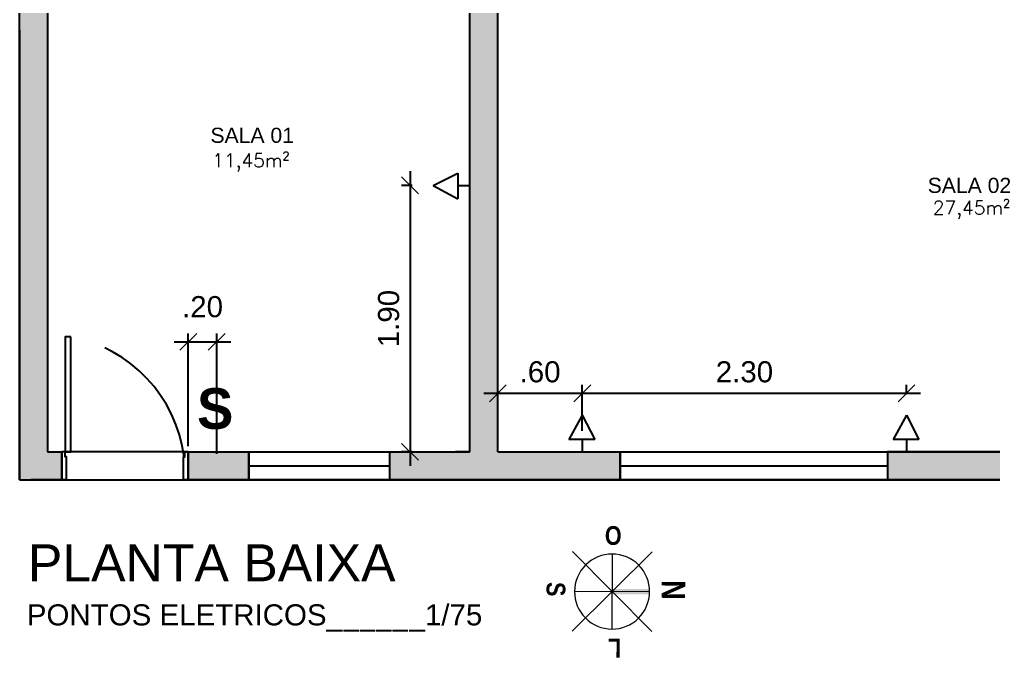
# Model space of a CAD drawing. Header units: metres. Extents: x 1186 to 11427, y -5173 to 11421.
# Drawn here: x 1259.74 to 1266.66, y 1456.82 to 1461.36 of the extents above; entities that cross this region are included whole.
import ezdxf

# ---------------------------------------------------------------- set-up
doc = ezdxf.new("R2010")
doc.units = ezdxf.units.M
doc.header["$LTSCALE"] = 8
doc.linetypes.add('HIDDEN2', pattern=[0.1875, 0.125, -0.0625])
doc.layers.get('0').update_dxf_attribs({"lineweight": 5})
for name, color, linetype in [('ARQ-ELEV6', 1, 'Continuous'), ('ARQ-PAR', 5, 'Continuous'), ('ARQ-POR', 7, 'Continuous'), ('ARQ-TEXTO-AMBIENTES-100', 2, 'Continuous'), ('KIRYA - TEXTO', 7, 'Continuous'), ('VN_PONTOS ELÉTRICOS', 10, 'Continuous')]:
    doc.layers.add(name, color=color, linetype=linetype)
for name, color, linetype, lineweight in [('ARQ-TEXTO-EQUIPO-50', 7, 'Continuous', 5), ('KIRYA - COTAS', 7, 'Continuous', 5), ('KIRYA - SÍMBOLO', 7, 'Continuous', 5)]:
    doc.layers.add(name, color=color, linetype=linetype, lineweight=lineweight)
doc.styles.add('EA_140_1-75', font='swissl.ttf', dxfattribs={"height": 0.263})
doc.styles.add('EA_60_1-100', font='swissl.ttf', dxfattribs={"height": 0.15})
doc.styles.add('EA_80_1-75', font='swissl.ttf', dxfattribs={"height": 0.15})
doc.styles.add('GA RO 1_50', font='romans.shx', dxfattribs={"height": 0.09})
doc.styles.add('REGUA80', font='cityb___.ttf', dxfattribs={"width": 1.4})
doc.styles.get("Standard").update_dxf_attribs({"font": 'arial.ttf'})
doc.styles.add('TECHNIC_BOLD', font='techb___.ttf')
doc.dimstyles.new('1-100', dxfattribs={"dimtxt": 0.15, "dimasz": 0.12, "dimexe": 0.06, "dimexo": 0.15, "dimgap": 0.075, "dimtad": 1, "dimzin": 4, "dimdsep": 46, "dimtxsty": 'EA_60_1-100', "dimblk1": 'OBLIQUE', "dimblk2": 'OBLIQUE', "dimsah": 1, "dimcen": 0.09, "dimdle": 0.1, "dimclrd": 144, "dimclre": 144, "dimclrt": 256, "dimadec": 0, "dimazin": 0, "dimtfac": 1, "dimtofl": 0, "dimtmove": 2, "dimatfit": 3, "dimldrblk": 'OBLIQUE', "dimfxl": 1, "dimtolj": 1, "dimtzin": 0, "dimarcsym": 0})

# ---------------------------------------------------------------- blocks, each defined once
blk = doc.blocks.new('_OBLIQUE')
at = {"color": 0, "linetype": 'ByBlock'}
blk.add_line((-0.5, -0.5), (0.5, 0.5), dxfattribs=at)
blk = doc.blocks.new('*D583')
at = {"layer": 'Defpoints', "color": 0, "transparency": 16777216}
for p in [(1263.7378, 1458.6975), (1263.1374, 1458.2816), (1263.7378, 1458.2816)]:
    blk.add_point(p, dxfattribs=at)
at = {"layer": 'KIRYA - COTAS', "color": 144, "lineweight": -2, "transparency": 16777216}
for p, q in [((1263.1374, 1458.4316), (1263.1374, 1458.7575)), ((1263.7378, 1458.4316), (1263.7378, 1458.7575)), ((1263.0374, 1458.6975), (1263.8378, 1458.6975))]:
    blk.add_line(p, q, dxfattribs=at)
at = {"layer": 'KIRYA - COTAS', "color": 144, "lineweight": -2, "transparency": 16777216, "xscale": 0.12, "yscale": 0.12, "zscale": 0.12, "rotation": 180}
blk.add_blockref('_OBLIQUE', (1263.1374, 1458.6975), dxfattribs=at)
at = {"layer": 'KIRYA - COTAS', "color": 144, "lineweight": -2, "transparency": 16777216, "xscale": 0.12, "yscale": 0.12, "zscale": 0.12}
blk.add_blockref('_OBLIQUE', (1263.7378, 1458.6975), dxfattribs=at)
at = {"layer": 'KIRYA - COTAS', "transparency": 16777216, "insert": (1263.4376, 1458.8496), "char_height": 0.15, "attachment_point": 5, "style": 'EA_60_1-100'}
blk.add_mtext('\\A1;.60', dxfattribs=at)
blk = doc.blocks.new('*D585')
at = {"layer": 'Defpoints', "color": 0, "transparency": 16777216}
for p in [(1266.0422, 1458.6975), (1266.0422, 1458.5418), (1263.7378, 1458.2816)]:
    blk.add_point(p, dxfattribs=at)
at = {"layer": 'KIRYA - COTAS', "color": 144, "lineweight": -2, "transparency": 16777216}
for p, q in [((1263.7378, 1458.4316), (1263.7378, 1458.7575)), ((1266.0422, 1458.6918), (1266.0422, 1458.7575)), ((1263.6378, 1458.6975), (1266.1422, 1458.6975))]:
    blk.add_line(p, q, dxfattribs=at)
at = {"layer": 'KIRYA - COTAS', "color": 144, "lineweight": -2, "transparency": 16777216, "xscale": 0.12, "yscale": 0.12, "zscale": 0.12, "rotation": 180}
blk.add_blockref('_OBLIQUE', (1263.7378, 1458.6975), dxfattribs=at)
at = {"layer": 'KIRYA - COTAS', "color": 144, "lineweight": -2, "transparency": 16777216, "xscale": 0.12, "yscale": 0.12, "zscale": 0.12}
blk.add_blockref('_OBLIQUE', (1266.0422, 1458.6975), dxfattribs=at)
at = {"layer": 'KIRYA - COTAS', "transparency": 16777216, "insert": (1264.89, 1458.8496), "char_height": 0.15, "attachment_point": 5, "style": 'EA_60_1-100'}
blk.add_mtext('\\A1;2.30', dxfattribs=at)
blk = doc.blocks.new('*D586')
at = {"layer": 'Defpoints', "color": 0, "transparency": 16777216}
for p in [(1262.6787, 1460.1766), (1262.5137, 1458.2816), (1262.6787, 1458.2816)]:
    blk.add_point(p, dxfattribs=at)
at = {"layer": 'KIRYA - COTAS', "color": 144, "lineweight": -2, "transparency": 16777216}
for p, q in [((1262.5137, 1460.2766), (1262.5137, 1458.1816)), ((1262.5287, 1460.1766), (1262.4537, 1460.1766)), ((1262.5287, 1458.2816), (1262.4537, 1458.2816))]:
    blk.add_line(p, q, dxfattribs=at)
at = {"layer": 'KIRYA - COTAS', "color": 144, "lineweight": -2, "transparency": 16777216, "xscale": 0.12, "yscale": 0.12, "zscale": 0.12}
for p, rotation in [((1262.5137, 1460.1766), 90), ((1262.5137, 1458.2816), 270)]:
    blk.add_blockref('_OBLIQUE', p, dxfattribs=dict(at, rotation=rotation))
at = {"layer": 'KIRYA - COTAS', "transparency": 16777216, "insert": (1262.3616, 1459.2291), "char_height": 0.15, "attachment_point": 5, "rotation": 90, "style": 'EA_60_1-100'}
blk.add_mtext('\\A1;1.90', dxfattribs=at)
blk = doc.blocks.new('*D587')
at = {"layer": 'Defpoints', "color": 0, "transparency": 16777216}
for p in [(1261.1396, 1459.0633), (1261.1396, 1458.2816), (1260.9374, 1458.1718)]:
    blk.add_point(p, dxfattribs=at)
at = {"layer": 'KIRYA - COTAS', "color": 144, "lineweight": -2, "transparency": 16777216}
for p, q in [((1260.9374, 1458.3218), (1260.9374, 1459.1233)), ((1261.1396, 1458.4316), (1261.1396, 1459.1233)), ((1260.8374, 1459.0633), (1261.2396, 1459.0633))]:
    blk.add_line(p, q, dxfattribs=at)
at = {"layer": 'KIRYA - COTAS', "color": 144, "lineweight": -2, "transparency": 16777216, "xscale": 0.12, "yscale": 0.12, "zscale": 0.12, "rotation": 180}
blk.add_blockref('_OBLIQUE', (1260.9374, 1459.0633), dxfattribs=at)
at = {"layer": 'KIRYA - COTAS', "color": 144, "lineweight": -2, "transparency": 16777216, "xscale": 0.12, "yscale": 0.12, "zscale": 0.12}
blk.add_blockref('_OBLIQUE', (1261.1396, 1459.0633), dxfattribs=at)
at = {"layer": 'KIRYA - COTAS', "transparency": 16777216, "insert": (1261.0385, 1459.3129), "char_height": 0.15, "attachment_point": 5, "style": 'EA_60_1-100'}
blk.add_mtext('\\A1;.20', dxfattribs=at)

msp = doc.modelspace()

# ---------------------------------------------------------------- hatches: boundary and pattern name
at = {"true_color": 0x939598}
h = msp.add_hatch(color=252, dxfattribs=at)
h.dxf.hatch_style = 1
h.paths.add_polyline_path([(1259.9374, 1463.625), (1259.7374, 1463.625), (1259.7374, 1462.5316), (1259.9374, 1462.5316)])
h.paths.add_polyline_path([(1259.9374, 1465.3516), (1259.9374, 1465.5516), (1259.7374, 1465.5516), (1259.7374, 1463.625), (1259.9374, 1463.625)])
h.paths.add_polyline_path([(1267.8844, 1463.563), (1269.2032, 1463.563), (1269.2032, 1463.9962), (1267.8844, 1463.9962)], flags=9)
h.paths.add_polyline_path([(1267.7461, 1463.8827), (1269.2668, 1463.8827), (1269.2668, 1464.3501), (1267.7461, 1464.3501)], flags=9)
h.paths.add_polyline_path([(1266.2529, 1459.7876), (1267.6003, 1459.7876), (1267.6003, 1460.2208), (1266.2529, 1460.2208)], flags=9)
h.paths.add_polyline_path([(1266.2266, 1460.1073), (1267.5442, 1460.1073), (1267.5442, 1460.5747), (1266.2266, 1460.5747)], flags=9)
h.paths.add_polyline_path([(1260.8782, 1459.6717), (1262.1969, 1459.6717), (1262.1969, 1460.105), (1260.8782, 1460.105)], flags=9)
h.paths.add_polyline_path([(1260.8051, 1459.9915), (1262.1227, 1459.9915), (1262.1227, 1460.4589), (1260.8051, 1460.4589)], flags=9)
h.paths.add_polyline_path([(1264.3322, 1463.836), (1265.4887, 1463.836), (1265.4887, 1464.2693), (1264.3322, 1464.2693)], flags=9)
h.paths.add_polyline_path([(1264.4343, 1464.1558), (1265.4118, 1464.1558), (1265.4118, 1464.6232), (1264.4343, 1464.6232)], flags=9)
h = msp.add_hatch(color=252, dxfattribs=at)
h.dxf.hatch_style = 1
h.paths.add_polyline_path([(1267.4074, 1458.2815), (1265.9074, 1458.2815), (1265.9074, 1458.0815), (1267.4074, 1458.0815)])
h.paths.add_polyline_path([(1270.4674, 1458.3816), (1270.2674, 1458.3816), (1270.2674, 1458.2815), (1269.3074, 1458.2815), (1269.3074, 1458.0815), (1270.4674, 1458.0815)])
h.paths.add_polyline_path([(1264.0074, 1458.2815), (1263.1374, 1458.2815), (1263.1374, 1462.1316), (1263.2374, 1462.1316), (1263.2374, 1462.3316), (1263.1374, 1462.3316), (1262.9374, 1462.3316), (1261.0174, 1462.3316), (1261.0174, 1462.1316), (1262.9374, 1462.1316), (1262.9374, 1458.2815), (1262.8374, 1458.2815), (1262.3674, 1458.2815), (1262.3674, 1458.0815), (1264.0074, 1458.0815)])
h.paths.add_polyline_path([(1261.3674, 1458.2815), (1260.9374, 1458.2815), (1260.9374, 1458.0814), (1261.3674, 1458.0815)])
h.paths.add_polyline_path([(1260.0374, 1458.2815), (1259.9374, 1458.2815), (1259.9374, 1462.1316), (1260.2674, 1462.1316), (1260.2674, 1462.3316), (1259.9374, 1462.3316), (1259.9374, 1462.5316), (1259.7374, 1462.5316), (1259.7374, 1458.0815), (1260.0374, 1458.0815)])

# ---------------------------------------------------------------- linework, layer by layer
at = {"layer": 'ARQ-ELEV6'}
for p, q in [((1262.3674, 1458.2815), (1262.3674, 1458.0815)), ((1265.9074, 1458.2815), (1265.9074, 1458.0815)), ((1261.3674, 1458.1816), (1262.3674, 1458.1816)), ((1264.0074, 1458.1816), (1265.9074, 1458.1816))]:
    msp.add_line(p, q, dxfattribs=at)
for points in [[(1260.0374, 1458.0814), (1260.9374, 1458.0814), (1260.9374, 1458.2815), (1260.0374, 1458.2815)], [(1261.3674, 1458.2815), (1262.3674, 1458.2815), (1262.3674, 1458.0815), (1261.3674, 1458.0815)], [(1264.0074, 1458.2815), (1265.9074, 1458.2815), (1265.9074, 1458.0815), (1264.0074, 1458.0815)]]:
    msp.add_lwpolyline(points, close=True, dxfattribs=at)
at = {"layer": 'ARQ-PAR'}
for p, q in [((1259.7374, 1458.0815), (1259.7374, 1462.5316)), ((1259.9374, 1462.1316), (1259.9374, 1458.2815)), ((1262.9374, 1458.2815), (1262.9374, 1462.1316)), ((1263.1374, 1458.2815), (1263.1374, 1462.1316)), ((1259.7374, 1461.2816), (1259.7374, 1458.0815)), ((1259.9374, 1458.2815), (1260.0374, 1458.2815)), ((1259.9374, 1458.2815), (1260.0374, 1458.2815)), ((1260.0374, 1458.2815), (1260.0374, 1458.0815)), ((1260.0374, 1458.0815), (1260.0374, 1458.2815)), ((1260.9374, 1458.2815), (1261.3674, 1458.2815)), ((1260.9374, 1458.2815), (1260.9374, 1458.0815)), ((1260.9374, 1458.0815), (1260.9374, 1458.2815)), ((1261.3674, 1458.2815), (1261.3674, 1458.0815)), ((1262.3674, 1458.2815), (1262.9374, 1458.2815)), ((1262.9374, 1458.2815), (1262.8374, 1458.2815)), ((1263.1374, 1458.2815), (1264.0074, 1458.2815)), ((1264.0074, 1458.2815), (1264.0074, 1458.0815)), ((1265.9074, 1458.2815), (1267.4074, 1458.2815)), ((1267.4074, 1458.2815), (1265.9074, 1458.2815)), ((1259.7374, 1458.0815), (1260.0724, 1458.0815)), ((1260.0724, 1458.0815), (1259.8174, 1458.0815)), ((1259.8174, 1458.0815), (1260.0724, 1458.0815)), ((1270.4674, 1458.0815), (1260.9024, 1458.0815)), ((1260.9024, 1458.0815), (1265.9674, 1458.0815)), ((1260.9024, 1458.0815), (1261.3674, 1458.0815)), ((1262.3674, 1458.0815), (1264.0074, 1458.0815)), ((1265.9074, 1458.0815), (1267.4074, 1458.0815))]:
    msp.add_line(p, q, dxfattribs=at)
at = {"layer": 'ARQ-POR'}
msp.add_lwpolyline([(1260.1023, 1459.0992), (1260.0623, 1459.0992), (1260.0624, 1458.2815), (1260.1024, 1458.2816)], close=True, dxfattribs=at)
for points in [[(1260.0724, 1458.0815), (1260.0724, 1458.0815), (1260.0724, 1458.2457), (1260.0624, 1458.2457), (1260.0624, 1458.2814), (1260.0524, 1458.2815), (1260.0374, 1458.2815), (1260.0374, 1458.0815), (1260.0724, 1458.0815)], [(1260.9024, 1458.0815), (1260.9024, 1458.0815), (1260.9024, 1458.2456), (1260.9124, 1458.2456), (1260.9124, 1458.2816), (1260.9224, 1458.2815), (1260.9374, 1458.2815), (1260.9374, 1458.0815), (1260.9024, 1458.0815)]]:
    msp.add_lwpolyline(points, dxfattribs=at)
at = {"layer": 'ARQ-POR', "color": 252, "linetype": 'HIDDEN2'}
msp.add_arc((1259.9168, 1458.1178), 0.9988, 7.35392, 79.29421, dxfattribs=at)
at = {"layer": 'KIRYA - SÍMBOLO'}
for p, q in [((1264.2334, 1457.569), (1263.6654, 1457.0063)), ((1263.6681, 1457.5713), (1264.2308, 1457.0033)), ((1263.9505, 1457.5542), (1263.948, 1457.0208)), ((1264.2156, 1457.2862), (1263.6829, 1457.2887))]:
    msp.add_line(p, q, dxfattribs=at)
at = {"layer": 'KIRYA - SÍMBOLO', "color": 12}
for start, end in [(89.80476, 134.73226), (44.78401, 89.80544)]:
    msp.add_arc((1263.9496, 1457.2875), 0.2667, start, end, dxfattribs=at)
at = {"layer": 'KIRYA - SÍMBOLO', "color": 32}
for centre, start, end in [((1263.9493, 1457.2871), 134.73226, 179.65909), ((1263.9493, 1457.2878), 359.65998, 44.68052), ((1263.9493, 1457.2878), 314.73226, 359.65909)]:
    msp.add_arc(centre, 0.2667, start, end, dxfattribs=at)
at = {"layer": 'KIRYA - SÍMBOLO', "color": 152}
for centre, start, end in [((1263.9493, 1457.2871), 179.70639, 224.68052), ((1263.9489, 1457.2875), 224.78401, 269.80544), ((1263.9489, 1457.2875), 269.80635, 314.73226)]:
    msp.add_arc(centre, 0.2667, start, end, dxfattribs=at)
at = {"layer": 'KIRYA - SÍMBOLO'}
msp.add_solid([(1263.9496, 1457.3065), (1264.2157, 1457.3053), (1263.9495, 1457.2684), (1264.2155, 1457.2672)], dxfattribs=at)
at = {"layer": 'VN_PONTOS ELÉTRICOS', "color": 30, "linetype": 'Continuous'}
for p, q in [((1262.6787, 1460.1766), (1262.8524, 1460.2643)), ((1262.8524, 1460.2643), (1262.8524, 1460.0806)), ((1262.6787, 1460.1766), (1262.8524, 1460.0806)), ((1262.8524, 1460.1766), (1262.9374, 1460.1766)), ((1263.7378, 1458.5418), (1263.6418, 1458.3681)), ((1263.7378, 1458.5418), (1263.8256, 1458.3681)), ((1266.0422, 1458.5418), (1265.9462, 1458.3681)), ((1266.0422, 1458.5418), (1266.13, 1458.3681)), ((1261.1396, 1458.2662), (1261.1396, 1458.4498)), ((1263.8256, 1458.3681), (1263.6418, 1458.3681)), ((1263.7378, 1458.3681), (1263.7378, 1458.2831)), ((1266.13, 1458.3681), (1265.9462, 1458.3681)), ((1266.0422, 1458.3681), (1266.0422, 1458.2831))]:
    msp.add_line(p, q, dxfattribs=at)

# ---------------------------------------------------------------- texts
at = {"layer": 'ARQ-TEXTO-AMBIENTES-100', "color": 2, "char_height": 0.10765, "attachment_point": 3}
for s, insert, width in [('SALA 01', (1261.6883, 1460.5866), 6.551214), ('SALA 02', (1266.7861, 1460.2305), 1.100257)]:
    msp.add_mtext(s, dxfattribs=dict(at, insert=insert, width=width))
at = {"layer": 'ARQ-TEXTO-EQUIPO-50', "style": 'GA RO 1_50'}
for s, p in [('11,45m²', (1261.1071, 1460.3054)), ('27,45m²', (1266.2285, 1459.9687))]:
    msp.add_text(s, height=0.09715, dxfattribs=at).set_placement(p)
at = {"layer": 'KIRYA - SÍMBOLO', "style": 'TECHNIC_BOLD'}
for s, rotation, p in [('O', 179.73226, (1264.0171, 1457.7529)), ('S', 269.73226, (1263.4838, 1457.3553)), ('L', 179.73226, (1264.0134, 1456.9516))]:
    msp.add_text(s, height=0.1334, rotation=rotation, dxfattribs=at).set_placement(p)
at = {"layer": 'KIRYA - SÍMBOLO', "color": 240, "true_color": 0xed1f24, "style": 'TECHNIC_BOLD'}
msp.add_text('N', height=0.1667, rotation=269.73226, dxfattribs=at).set_placement((1264.3024, 1457.3679))
at = {"layer": 'KIRYA - TEXTO', "attachment_point": 1}
for s, insert, char_height, width, style in [('{\\fArial|b0|i0|c0|p34;PLANTA BAIXA}', (1259.7971, 1457.6235), 0.263, 11.781768, 'EA_140_1-75'), ('\\pxt13;{\\fArial|b0|i0|c0|p34;PONTOS ELETRICOS______1/75}', (1259.7895, 1457.1967), 0.15, 11.208474, 'EA_80_1-75')]:
    msp.add_mtext(s, dxfattribs=dict(at, insert=insert, char_height=char_height, width=width, style=style))
at = {"layer": 'VN_PONTOS ELÉTRICOS', "color": 30, "linetype": 'Continuous', "style": 'REGUA80'}
msp.add_text('S', height=0.2895, dxfattribs=at).set_placement((1260.9993, 1458.4445))

# ---------------------------------------------------------------- dimensions: what is measured, and where the dimension line sits
at = {"layer": 'KIRYA - COTAS'}
dim = msp.add_linear_dim(base=(1262.5136670627, 1458.2815500039), p1=(1262.6787408878, 1460.1765500039), p2=(1262.6787408878, 1458.2815500039), angle=90, dimstyle='1-100', override={"dimfxl": 1.25}, dxfattribs=at)
dim.commit()
dim.dimension.update_dxf_attribs({"geometry": '*D586', "text_midpoint": (1262.3615794863, 1459.2290500039)})
for base, p1, p2, picture, middle in [((1261.1396, 1459.0633), (1260.9374, 1458.1718), (1261.1396, 1458.2815), '*D587', (1261.0385, 1459.3129)), ((1263.7378, 1458.6975), (1263.1374, 1458.2815), (1263.7378, 1458.2815), '*D583', (1263.4376, 1458.8496)), ((1266.0422, 1458.6975), (1263.7378, 1458.2815), (1266.0422, 1458.5418), '*D585', (1264.89, 1458.8496))]:
    dim = msp.add_linear_dim(base=base, p1=p1, p2=p2, dimstyle='1-100', override={"dimfxl": 1.25}, dxfattribs=at)
    dim.commit()
    dim.dimension.update_dxf_attribs({"geometry": picture, "text_midpoint": middle})

doc.saveas('drawing.dxf')
